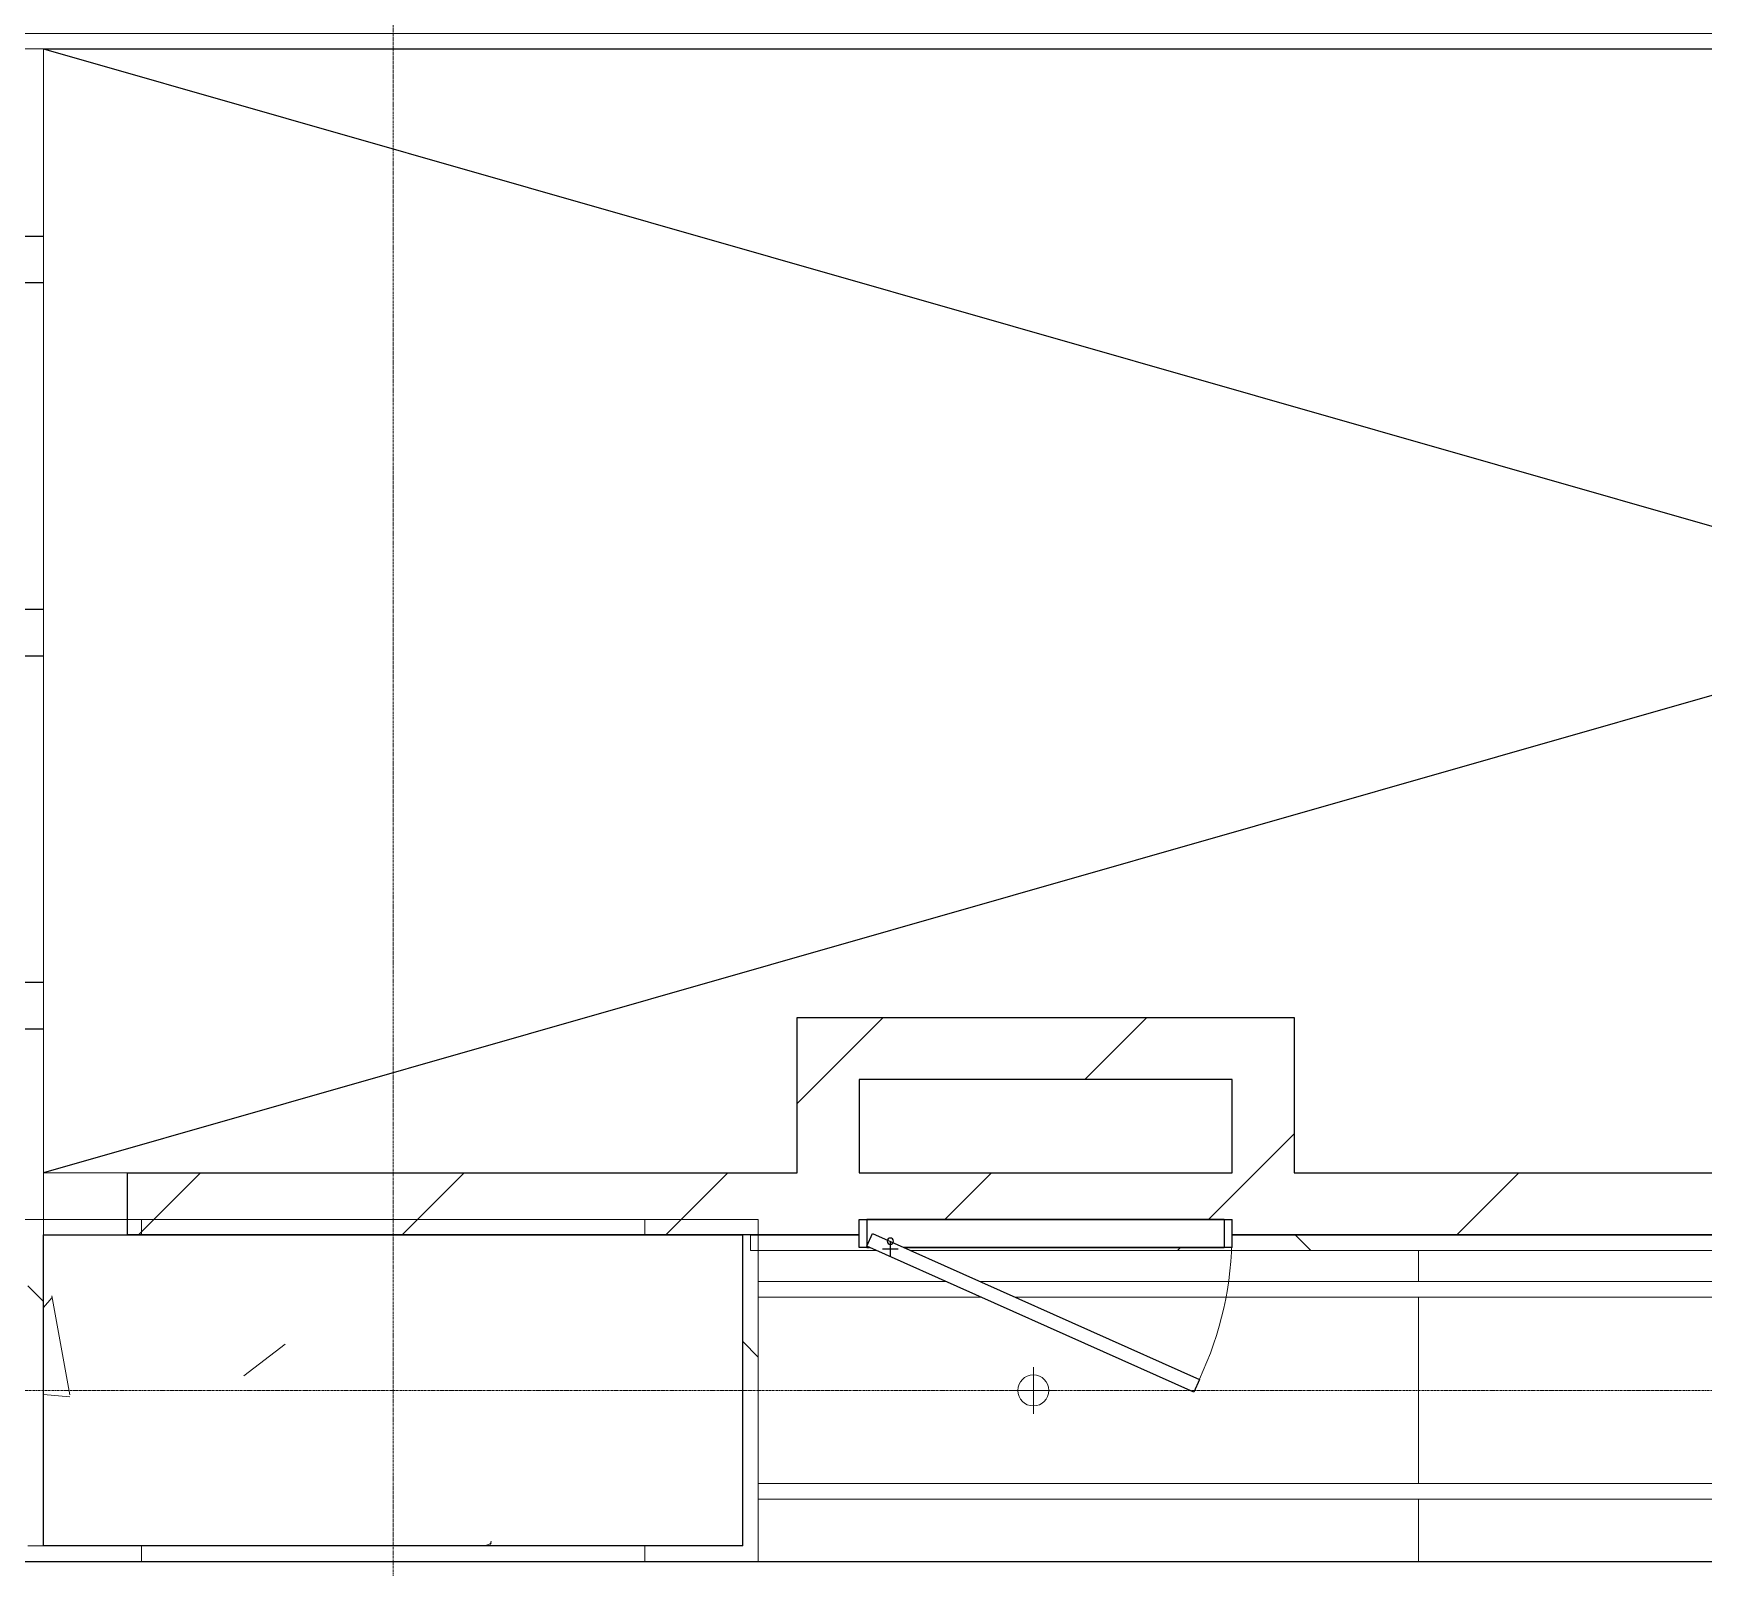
# Model space of a CAD drawing. Header units: millimetres. Extents: x -962357 to -591296, y -195428 to 59420.
# Drawn here: x -814238 to -808863, y 3010 to 7945 of the extents above; entities that cross this region are included whole.
import ezdxf

# ---------------------------------------------------------------- set-up
doc = ezdxf.new("R2010")
doc.units = ezdxf.units.MM
doc.linetypes.add('DPA_Grid _ Level 100', pattern=[10, 5.5, -1.6, 1.3, -1.6])
for name, color, linetype, lineweight in [('_ _ A-DETL-OPENING', 1, 'Continuous', 25), ('A-CLNG', 2, 'Continuous', 9), ('A-CLNG-PATT', 2, 'Continuous', 9), ('A-COLS', 5, 'Continuous', 25), ('A-COLS-E', 1, 'Continuous', 9), ('A-DETL', 1, 'Continuous', 25), ('A-DETL-GENF', 2, 'Continuous', 9), ('A-DETL-THIN', 1, 'Continuous', 25), ('A-DOOR', 3, 'Continuous', 25), ('A-DOOR-E', 2, 'Continuous', 25), ('A-DOOR-OPNG', 2, 'Continuous', 9), ('A-FLOR-E', 2, 'Continuous', 9), ('A-GLAZ-CURT', 2, 'Continuous', 9), ('A-WALL', 5, 'Continuous', 9), ('A-WALL-FNSH', 2, 'Continuous', 9), ('A-WALL-PATT', 1, 'Continuous', 9), ('E-LITE-EQPM', 2, 'Continuous', 9), ('S-GRID', 251, 'Continuous', 9), ('WALL-E', 2, 'Continuous', 9)]:
    doc.layers.add(name, color=color, linetype=linetype, lineweight=lineweight)
pattern_1 = [(45, (2.4, 1), (-424.26407, 424.26407), [])]
pattern_2 = [(45, (2.4, 1), (-1060.6602, 1060.6602), []), (135, (2.4, 1), (-1060.6602, -1060.6602), [])]

# ---------------------------------------------------------------- blocks, each defined once
blk = doc.blocks.new('System Panel - DPA-AR_Metal Ceiling Rectangular Panel-V30-4180-01 LOWER PLATFORM LEVEL - REFLECTED CEILING PLAN')
at = {"layer": 'A-GLAZ-CURT'}
for p, q in [((-846107.3, 4029), (-846107.3, 3929)), ((-846107.3, 3929), (-846107.3, 4029)), ((-843982.3, 3929), (-843982.3, 4029)), ((-843982.3, 4029), (-843982.3, 3929)), ((-846107.3, 3929), (-845502.5, 3929)), ((-845502.5, 3929), (-846107.3, 3929)), ((-845392.2, 3929), (-843982.3, 3929)), ((-843982.3, 3929), (-845392.2, 3929))]:
    blk.add_line(p, q, dxfattribs=at)
blk = doc.blocks.new('System Panel - DPA-AR_Metal Ceiling Rectangular Panel-V37-4180-01 LOWER PLATFORM LEVEL - REFLECTED CEILING PLAN')
at = {"layer": 'A-GLAZ-CURT'}
for p, q in [((-809782.3, 4029), (-809782.3, 3929)), ((-809782.3, 3929), (-809782.3, 4029)), ((-807382.3, 3929), (-807382.3, 4029)), ((-807382.3, 4029), (-807382.3, 3929)), ((-809782.3, 3929), (-807382.3, 3929)), ((-807382.3, 3929), (-809782.3, 3929))]:
    blk.add_line(p, q, dxfattribs=at)
blk = doc.blocks.new('System Panel - DPA-AR_Metal Ceiling Rectangular Panel-V23-4180-01 LOWER PLATFORM LEVEL - REFLECTED CEILING PLAN')
at = {"layer": 'A-GLAZ-CURT'}
for p, q in [((-814257.4, 4129), (-816382.4, 4129)), ((-816382.4, 4129), (-816382.4, 3929)), ((-816382.4, 3929), (-816382.4, 4129)), ((-816382.4, 4129), (-814257.4, 4129)), ((-814257.4, 3929), (-814257.4, 4129)), ((-814257.4, 4129), (-814257.4, 3929)), ((-816382.4, 3929), (-814257.4, 3929)), ((-814257.4, 3929), (-816382.4, 3929))]:
    blk.add_line(p, q, dxfattribs=at)
blk = doc.blocks.new('System Panel - DPA-AR_Metal Ceiling Rectangular Panel-13139259-4180-01 LOWER PLATFORM LEVEL - REFLECTED CEILING PLAN')
at = {"layer": 'A-GLAZ-CURT'}
for p, q in [((-741107.4, 4129), (-743507.4, 4129)), ((-743507.4, 4129), (-743507.4, 3929)), ((-743507.4, 3929), (-743507.4, 4129)), ((-743507.4, 4129), (-741107.4, 4129)), ((-741107.4, 3929), (-741107.4, 4129)), ((-741107.4, 4129), (-741107.4, 3929)), ((-743507.4, 3929), (-741107.4, 3929)), ((-741107.4, 3929), (-743507.4, 3929))]:
    blk.add_line(p, q, dxfattribs=at)
blk = doc.blocks.new('System Panel - DPA-AR_Metal Ceiling Rectangular Panel-V35-4180-01 LOWER PLATFORM LEVEL - REFLECTED CEILING PLAN')
at = {"layer": 'A-GLAZ-CURT'}
for p, q in [((-845390.6, 3879), (-846107.3, 3879)), ((-846107.3, 3879), (-846107.3, 3279)), ((-846107.3, 3279), (-846107.3, 3879)), ((-846107.3, 3879), (-845390.6, 3879)), ((-843982.3, 3879), (-845280.3, 3879)), ((-845280.3, 3879), (-843982.3, 3879)), ((-843982.3, 3279), (-843982.3, 3879)), ((-843982.3, 3879), (-843982.3, 3279)), ((-846107.3, 3279), (-843982.3, 3279)), ((-843982.3, 3279), (-846107.3, 3279))]:
    blk.add_line(p, q, dxfattribs=at)
blk = doc.blocks.new('System Panel - DPA-AR_Metal Ceiling Rectangular Panel-13139299-4180-01 LOWER PLATFORM LEVEL - REFLECTED CEILING PLAN')
at = {"layer": 'A-GLAZ-CURT'}
for p, q in [((-818782.4, 3879), (-821182.4, 3879)), ((-821182.4, 3879), (-821182.4, 3279)), ((-821182.4, 3279), (-821182.4, 3879)), ((-821182.4, 3879), (-818782.4, 3879)), ((-818782.4, 3279), (-818782.4, 3879)), ((-818782.4, 3879), (-818782.4, 3279)), ((-821182.4, 3279), (-818782.4, 3279)), ((-818782.4, 3279), (-821182.4, 3279))]:
    blk.add_line(p, q, dxfattribs=at)
blk = doc.blocks.new('*U403')
at = {"layer": 'A-CLNG'}
for p, q in [((-69524.9, 550), (-69524.9, 700)), ((-69524.9, 700), (-69524.9, 550)), ((-75360.2, 550), (-69524.9, 550)), ((-69524.9, 550), (-75360.2, 550))]:
    blk.add_line(p, q, dxfattribs=at)
at = {"layer": 'A-GLAZ-CURT'}
for name, p in [('System Panel - DPA-AR_Metal Ceiling Rectangular Panel-V30-4180-01 LOWER PLATFORM LEVEL - REFLECTED CEILING PLAN', (778882.4, -3579)), ('System Panel - DPA-AR_Metal Ceiling Rectangular Panel-V37-4180-01 LOWER PLATFORM LEVEL - REFLECTED CEILING PLAN', (744682.4, -3579)), ('System Panel - DPA-AR_Metal Ceiling Rectangular Panel-V35-4180-01 LOWER PLATFORM LEVEL - REFLECTED CEILING PLAN', (778882.4, -3579)), ('System Panel - DPA-AR_Metal Ceiling Rectangular Panel-13139299-4180-01 LOWER PLATFORM LEVEL - REFLECTED CEILING PLAN', (756082.4, -3579)), ('System Panel - DPA-AR_Metal Ceiling Rectangular Panel-V23-4180-01 LOWER PLATFORM LEVEL - REFLECTED CEILING PLAN', (749157.4, -4479)), ('System Panel - DPA-AR_Metal Ceiling Rectangular Panel-13139259-4180-01 LOWER PLATFORM LEVEL - REFLECTED CEILING PLAN', (678407.4, -4479))]:
    blk.add_blockref(name, p, dxfattribs=at)
blk = doc.blocks.new('*U5836')
blk.add_lwpolyline([(-107450, -550), (27650, -550), (27650, -3480), (-107450, -3480)], close=True)
blk = doc.blocks.new('DPA_AC-SG-PI - A2_1200x2000 mm-12150596-4180-01 LOWER PLATFORM LEVEL - REFLECTED CEILING PLAN')
at = {"layer": 'A-DOOR', "lineweight": 9}
for p, q in [((-575, 75), (-600, 75)), ((-600, 75), (-600, -15)), ((-575, -15), (-575, 75)), ((575, 75), (575, -15)), ((600, 75), (575, 75)), ((600, -15), (600, 75)), ((-600, -15), (-575, -15)), ((575, -15), (600, -15))]:
    blk.add_line(p, q, dxfattribs=at)
at = {"layer": 'A-DOOR'}
for p, q in [((-500, 5), (-500, -45)), ((-525, -20), (-475, -20))]:
    blk.add_line(p, q, dxfattribs=at)
for start, end in [(0, 180), (180, 0)]:
    blk.add_arc((-500, 5), 10, start, end, dxfattribs=at)
at = {"layer": 'A-DOOR-E'}
for p, q in [((-600, 75), (600, 75)), ((-600, -15), (-600, 75)), ((-575, 75), (-575, -15)), ((575, 75), (-575, 75)), ((575, 75), (575, -15)), ((600, -15), (600, 75)), ((-575, -11.1), (-556.6, 30)), ((-556.6, 30), (494.9, -439.9)), ((-566.3, -15), (-600, -15)), ((476.5, -480.9), (-575, -11.1)), ((-575, -15), (-566.3, -15)), ((-456, -15), (575, -15)), ((600, -15), (-456, -15)), ((494.9, -439.9), (476.5, -480.9))]:
    blk.add_line(p, q, dxfattribs=at)
at = {"layer": 'A-DOOR-OPNG'}
blk.add_arc((-500, 30.2), 1100, 334.7442, 0, dxfattribs=at)
blk = doc.blocks.new('LGF_DL_SAA_LowPower_DL1a - LGF_DL_SAA_LowPower_DL1a-8832329-4180-01 LOWER PLATFORM LEVEL - REFLECTED CEILING PLAN')
at = {"layer": 'A-DETL-GENF'}
for p, q in [((0, 75), (0, -75)), ((72.5, 0), (-72.5, 0))]:
    blk.add_line(p, q, dxfattribs=at)
blk.add_circle((0, 0), 50, dxfattribs=at)
blk = doc.blocks.new('C-1-PP19-AR-4180-01-B_20250908-040939_EXDOWNLIGHT')
at = {"layer": 'A-DOOR-E'}
blk.add_blockref('DPA_AC-SG-PI - A2_1200x2000 mm-12150596-4180-01 LOWER PLATFORM LEVEL - REFLECTED CEILING PLAN', (-66300, 475), dxfattribs=at)
at = {"layer": 'E-LITE-EQPM', "extrusion": (0, 0, -1), "rotation": 180}
blk.add_blockref('LGF_DL_SAA_LowPower_DL1a - LGF_DL_SAA_LowPower_DL1a-8832329-4180-01 LOWER PLATFORM LEVEL - REFLECTED CEILING PLAN', (66339.5, 0), dxfattribs=at)

msp = doc.modelspace()

# ---------------------------------------------------------------- hatches: boundary and pattern name
at = {"layer": 'A-CLNG-PATT', "lineweight": 25}
h = msp.add_hatch(dxfattribs=at)
h.set_pattern_fill('FP_5', color=256, style=0, pattern_type=2)
h.set_pattern_definition([(270, (-1478073.2, 661216), (-3117.691, -2e-13), [1200, 0]), (270, (-1474955.5, 661216), (-3117.691, -2e-13), [1200, 0]), (180, (-1474955.5, 660090.8), (1e-13, 1200), [3117.691, 0]), (180, (-1474955.5, 661140.8), (1e-13, 1200), [3117.691, 0])])
h.paths.add_polyline_path([(-820040.2, 4130), (-814204.9, 4130), (-814205.2, 7895), (-820040.2, 7894.9), (-820040.2, 5628.2)])
at = {"layer": 'A-COLS-E'}
h = msp.add_hatch(dxfattribs=at)
h.set_pattern_fill('FP_1', color=256, style=0, pattern_type=2)
h.set_pattern_definition([(50, (2.4, 1), (3643.682, -318.781), [381, -4191]), (355, (2.4, 1), (-704.856, 3821.136), [304.8, -3352.8]), (100.451, (306, -25.6), (2938.852, 3502.332), [323.8, -3561.801]), (46.184, (2.4, 1017), (5421.58, -840.856), [571.5, -6286.5]), (96.636, (454, 947), (4748.05, 4948.55), [485.7, -5342.702]), (351.184, (2.4, 1017), (4748.1, 4948.506), [457.2, -5029.2]), (21, (510.4, 763), (3032.288, -2045.304), [381, -4191]), (326, (510.4, 763), (1236.042, 3683.762), [304.8, -3352.8]), (71.451, (763, 592.5), (4268.343, 1638.425), [323.8, -3561.801]), (37.5, (2.4, 1), (61.772, 1691.1008), [167.64, -3144.52, 167.64, -3235.96, -3365.5]), (37.5, (2.4, 1), (61.772, 1691.1008), [-6715.76, 167.64, -3197.86]), (7.5, (2.4, 1), (1336.3933, 2003.6115), [167.64, -1772.92, 167.64, -3068.32, -1282.7]), (7.5, (2.4, 1), (1336.3933, 2003.6115), [-5176.52, 167.64, -1115.06]), (327.5, (-1130.5, 1), (2711.8178, -114.5786), [167.64, -1102.36, 167.64, -3794.76, -5257.8]), (327.5, (-1130.5, 1), (2711.8178, -114.5786), [-5232.4, 167.64, -5090.16]), (317.5, (-1638.5, 1), (2962.5856, 508.5334), [167.64, -1483.36, 167.64, -2463.8, -3733.8]), (317.5, (-1638.5, 1), (2962.5856, 508.5334), [-4282.44, 167.64, -3566.16])])
h.paths.add_polyline_path([(-811955, 3080), (-811955, 4080), (-814205, 4080), (-814205, 3080), (-812838.9, 3080)])
at = {"layer": 'A-WALL-PATT'}
h = msp.add_hatch(dxfattribs=at)
h.set_pattern_fill('FP_2', color=256, style=0, pattern_type=2)
h.set_pattern_definition(pattern_1)
h.paths.add_polyline_path([(-811780, 4280), (-811580, 4280), (-811580, 4780), (-811780, 4780)])
h = msp.add_hatch(dxfattribs=at)
h.set_pattern_fill('FP_2', color=256, style=0, pattern_type=2)
h.set_pattern_definition(pattern_1)
h.paths.add_polyline_path([(-810380, 4580), (-810380, 4780), (-811580, 4780), (-811580, 4580), (-810733.2, 4580)])
h = msp.add_hatch(dxfattribs=at)
h.set_pattern_fill('FP_2', color=256, style=0, pattern_type=2)
h.set_pattern_definition(pattern_1)
h.paths.add_polyline_path([(-810380, 4280), (-810180, 4280), (-810180, 4780), (-810380, 4780), (-810380, 4580)])
h = msp.add_hatch(dxfattribs=at)
h.set_pattern_fill('FP_2', color=256, style=0, pattern_type=2)
h.set_pattern_definition(pattern_1)
h.paths.add_polyline_path([(-801515, 4080), (-801515, 4280), (-803065, 4280), (-803065, 4080), (-802669.6, 4080)])
h.paths.add_polyline_path([(-806301.5, 4080), (-806065, 4080), (-806065, 4280), (-813934.9, 4280), (-813934.9, 4080), (-811580, 4080), (-811580, 4130), (-810380, 4130), (-810380, 4080), (-807027.9, 4080)])
h = msp.add_hatch(dxfattribs=at)
h.set_pattern_fill('FP_3', color=256, style=0, pattern_type=2)
h.set_pattern_definition(pattern_2)
h.paths.add_polyline_path([(-814255, 3030), (-814205, 3030), (-814205, 4130), (-814255, 4130), (-814255, 3080)])
h = msp.add_hatch(dxfattribs=at)
h.set_pattern_fill('FP_3', color=256, style=0, pattern_type=2)
h.set_pattern_definition(pattern_2)
h.paths.add_polyline_path([(-814254.9, 3080), (-814204.9, 3080), (-814204.9, 4130), (-814254.9, 4130), (-814254.9, 4067.1)])
h = msp.add_hatch(dxfattribs=at)
h.set_pattern_fill('FP_3', color=256, style=0, pattern_type=2)
h.set_pattern_definition(pattern_2)
h.paths.add_polyline_path([(-811954.9, 3080), (-811904.9, 3080), (-811904.9, 4130), (-811954.9, 4130), (-811954.9, 4067.1)])
h = msp.add_hatch(dxfattribs=at)
h.set_pattern_fill('FP_3', color=256, style=0, pattern_type=2)
h.set_pattern_definition(pattern_2)
h.paths.add_polyline_path([(-807027.9, 4030), (-806065, 4030), (-806065, 4080), (-810380, 4080), (-810380, 4040), (-811436, 4040), (-811413.7, 4030), (-809933.4, 4030)])
h.paths.add_polyline_path([(-802829.9, 4030), (-802829.9, 4080), (-803065, 4080), (-803065, 4030)])
h.paths.add_polyline_path([(-811930, 4030), (-811524, 4030), (-811555, 4040), (-811580, 4040), (-811580, 4080), (-811930, 4080), (-811930, 4040)])

# ---------------------------------------------------------------- linework, layer by layer
at = {"layer": '_ _ A-DETL-OPENING'}
for p, q in [((-801565.1, 7894.8), (-814205.1, 4280)), ((-814205, 7895), (-801565.1, 4280))]:
    msp.add_line(p, q, dxfattribs=at)
at = {"layer": 'A-COLS'}
for p, q in [((-814205, 3080), (-814205, 4080)), ((-814205, 4080), (-811955, 4080)), ((-811955, 4080), (-811955, 3080)), ((-811955, 3080), (-814205, 3080))]:
    msp.add_line(p, q, dxfattribs=at)
at = {"layer": 'A-DETL', "lineweight": 9}
for p, q in [((-801565.1, 7894.8), (-814205.1, 7894.8)), ((-814205.1, 7894.8), (-814205.1, 4280)), ((-814205.1, 4280), (-811780, 4280)), ((-810180, 4280), (-801565.1, 4280))]:
    msp.add_line(p, q, dxfattribs=at)
at = {"layer": 'A-DETL-THIN'}
for p, q in [((-811780, 4280), (-811780, 4780)), ((-811780, 4780), (-810180, 4780)), ((-810180, 4780), (-810180, 4280))]:
    msp.add_line(p, q, dxfattribs=at)
at = {"layer": 'A-FLOR-E'}
for p, q in [((-817517.9, 7945), (-806145, 7945)), ((-811780, 4280), (-811780, 4780)), ((-811780, 4780), (-810180, 4780)), ((-810180, 4780), (-811780, 4780)), ((-811780, 4780), (-811780, 4280)), ((-810180, 4780), (-810180, 4280)), ((-810180, 4280), (-810180, 4780)), ((-811954.9, 4080), (-814204.9, 4080)), ((-811580, 4080), (-811780, 4080)), ((-811780, 4080), (-811580, 4080)), ((-810180, 4080), (-810380, 4080)), ((-810380, 4080), (-810180, 4080))]:
    msp.add_line(p, q, dxfattribs=at)
at = {"layer": 'A-WALL', "color": 7, "lineweight": 25}
for p, q in [((-811780, 4280), (-811780, 4780)), ((-811780, 4780), (-811580, 4780)), ((-811580, 4780), (-810380, 4780)), ((-810380, 4780), (-810180, 4780)), ((-810180, 4780), (-810180, 4280)), ((-811580, 4580), (-811580, 4280)), ((-810380, 4580), (-811580, 4580)), ((-810380, 4280), (-810380, 4580)), ((-813934.9, 4180), (-813934.9, 4280)), ((-813934.9, 4280), (-811780, 4280)), ((-811580, 4280), (-810380, 4280)), ((-810180, 4280), (-806065, 4280)), ((-813934.9, 4080), (-813934.9, 4180)), ((-811930, 4080), (-813934.9, 4080)), ((-811580, 4080), (-811930, 4080)), ((-811930, 4080), (-811580, 4080)), ((-806065, 4080), (-810380, 4080)), ((-810380, 4080), (-806065, 4080))]:
    msp.add_line(p, q, dxfattribs=at)
at = {"layer": 'A-WALL'}
for p, q in [((-814255, 4130), (-814205, 4130)), ((-813890, 4130), (-813890, 4080)), ((-813890, 4080), (-813890, 4130)), ((-812269.9, 4080), (-812269.9, 4130)), ((-812269.9, 4130), (-812269.9, 4080)), ((-814205, 4080), (-814205, 3080)), ((-813890, 3080), (-813890, 3030)), ((-813890, 3030), (-813890, 3080)), ((-812269.9, 3030), (-812269.9, 3080)), ((-812269.9, 3080), (-812269.9, 3030))]:
    msp.add_line(p, q, dxfattribs=at)
at = {"layer": 'A-WALL-FNSH', "color": 250}
for p, q in [((-814204.9, 4130), (-813890, 4130)), ((-813890, 4130), (-812269.9, 4130)), ((-812269.9, 4130), (-811954.9, 4130)), ((-811954.9, 4130), (-811904.9, 4130)), ((-811904.9, 4130), (-811904.9, 3080)), ((-813890, 4080), (-814204.9, 4080)), ((-812269.9, 4080), (-813890, 4080)), ((-811954.9, 4080), (-812269.9, 4080)), ((-811954.9, 3080), (-811954.9, 4080)), ((-811930, 4030), (-811930, 4080)), ((-811580, 4030), (-811930, 4030)), ((-811524, 4030), (-811580, 4030)), ((-810380, 4030), (-811413.7, 4030)), ((-806065, 4030), (-810380, 4030)), ((-814204.9, 3080), (-814254.9, 3080)), ((-814205, 3080), (-813890, 3080)), ((-813890, 3080), (-812269.9, 3080)), ((-812269.9, 3080), (-811954.9, 3080)), ((-811904.9, 3080), (-811904.9, 3030)), ((-814205, 3030), (-814255, 3030)), ((-813890, 3030), (-814205, 3030)), ((-812269.9, 3030), (-813890, 3030)), ((-811904.9, 3030), (-812269.9, 3030))]:
    msp.add_line(p, q, dxfattribs=at)
at = {"layer": 'S-GRID', "linetype": 'DPA_Grid _ Level 100'}
for p, q in [((-813080, -30741.3), (-813080, 54920.2)), ((-602984.2, 3580), (-957857, 3580))]:
    msp.add_line(p, q, dxfattribs=at)
at = {"layer": 'WALL-E'}
for p, q in [((-806145, 7945), (-816412.1, 7945)), ((-811436.7, 7945), (-814516.7, 7945)), ((-814455, 7945), (-806145, 7945)), ((-814255, 7945), (-806145, 7945)), ((-806145, 7945), (-812382.6, 7945)), ((-812382.6, 7945), (-811436.7, 7945)), ((-816412.1, 7895), (-806145, 7895)), ((-806376.6, 7895), (-814204.9, 7895)), ((-814204.9, 4280), (-814204.9, 4130)), ((-814204.9, 4130), (-814204.9, 4280)), ((-814204.9, 4130), (-820556.6, 4130)), ((-814255, 4130), (-814205, 4130)), ((-814254.9, 4130), (-814204.9, 4130)), ((-814204.9, 4130), (-814254.9, 4130)), ((-814254.9, 4130), (-814204.9, 4130)), ((-813934.9, 4130), (-814229.9, 4130)), ((-814229.9, 4130), (-814204.9, 4130)), ((-814205, 4130), (-813934.9, 4130)), ((-814204.9, 4080), (-814204.9, 4130)), ((-814204.9, 4080), (-814204.9, 3080)), ((-814204.9, 4080), (-811954.9, 4080)), ((-811954.9, 4080), (-814204.9, 4080)), ((-813890, 4080), (-812269.9, 4080)), ((-812269.9, 3080), (-813890, 3080)), ((-813890, 3030), (-812269.9, 3030))]:
    msp.add_line(p, q, dxfattribs=at)

# ---------------------------------------------------------------- block references
msp.add_blockref('*U403', (-744680, 3580))

# ---------------------------------------------------------------- next in the draw order: block references
msp.add_blockref('*U5836', (-744680, 3580))

# ---------------------------------------------------------------- next in the draw order: block references
msp.add_blockref('C-1-PP19-AR-4180-01-B_20250908-040939_EXDOWNLIGHT', (-744680, 3580))

doc.saveas('drawing.dxf')
